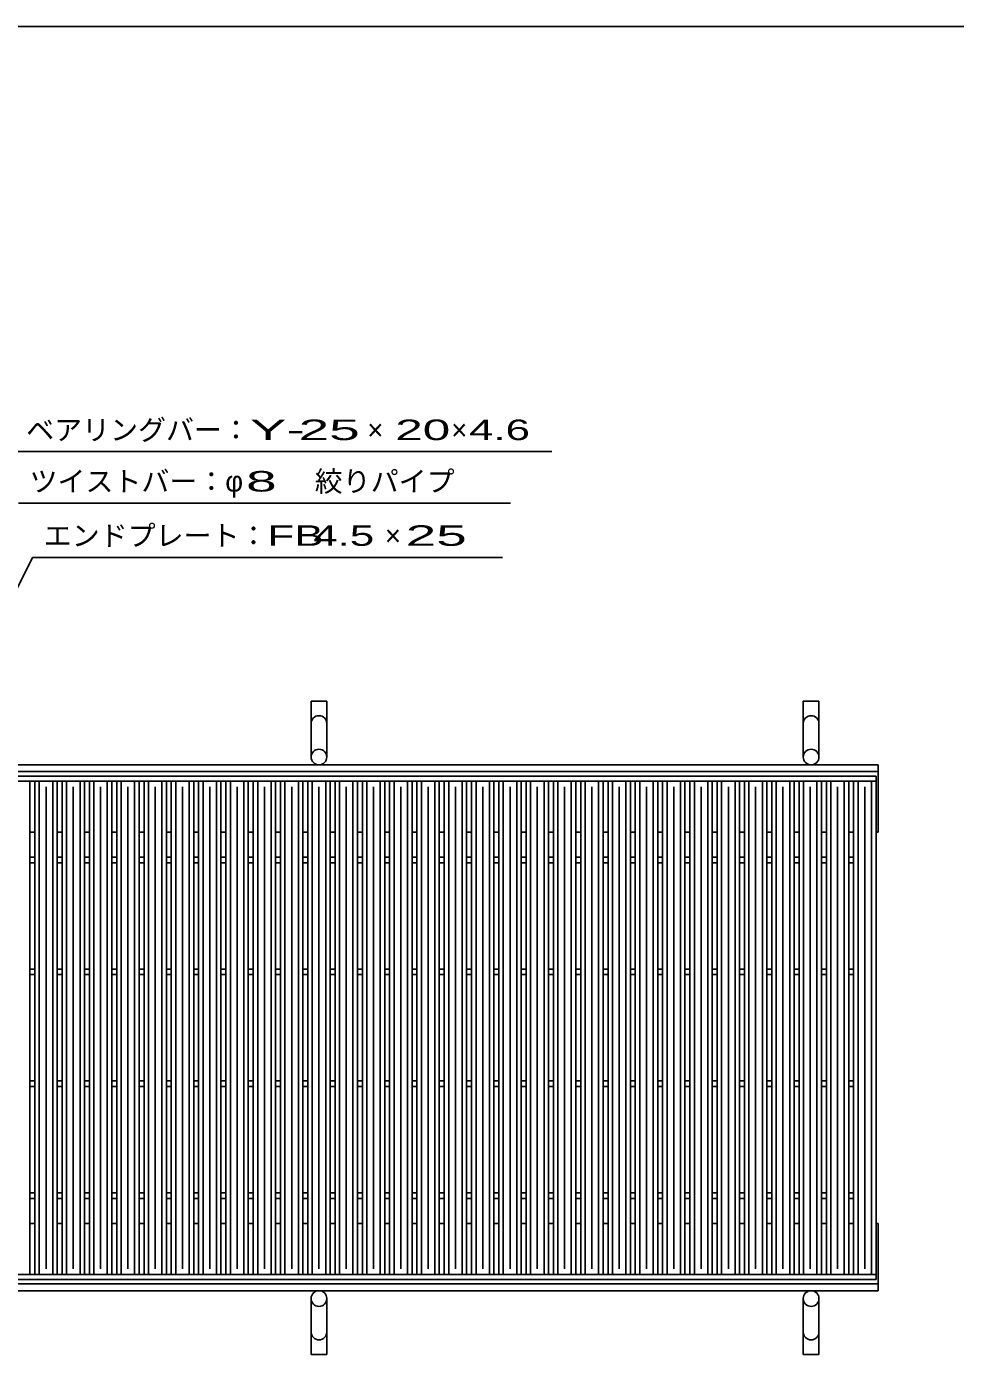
# Model space of a CAD drawing. Units: millimetres, scale not verified. Extents: x -1819 to 1731, y -1297 to 1054.
# Drawn here: x -1182 to -352, y -134 to 1054 of the extents above; entities that cross this region are included whole.
import ezdxf
from ezdxf.enums import TextEntityAlignment as Align

# ---------------------------------------------------------------- set-up
doc = ezdxf.new("R2010")
doc.units = ezdxf.units.MM
doc.header["$LTSCALE"] = 10
for name, color, linetype, lineweight in [('0_2', 150, 'Continuous', 25), ('16', 3, 'Continuous', 25), ('19', 6, 'Continuous', 25), ('22', 2, 'Continuous', 25)]:
    doc.layers.add(name, color=color, linetype=linetype, lineweight=lineweight)
doc.styles.add('ベクトル', font='')
doc.styles.get('ベクトル').set_extended_font_data('ベクトル')

msp = doc.modelspace()

# ---------------------------------------------------------------- linework, layer by layer
at = {"layer": '0_2'}
msp.add_line((-1729, 1053.5), (1731, 1053.5), dxfattribs=at)
at = {"layer": '16'}
for p, q in [((-1419, 383.5), (-423, 383.5)), ((-423, 379), (-423, 383.5)), ((-1419, 379), (-423, 379)), ((-1199.4, 379), (-1179.4, 379)), ((-1179.4, -62), (-1179.4, 379)), ((-1175, -62), (-1175, 379)), ((-1175, 379), (-1155, 379)), ((-1171, -62), (-1171, 379)), ((-1165, -57), (-1165, 374)), ((-1159, -62), (-1159, 379)), ((-1155, -62), (-1155, 379)), ((-1150.6, -62), (-1150.6, 379)), ((-1150.6, 379), (-1130.6, 379)), ((-1146.6, -62), (-1146.6, 379)), ((-1140.6, -57), (-1140.6, 374)), ((-1134.6, -62), (-1134.6, 379)), ((-1130.6, -62), (-1130.6, 379)), ((-1126.2, -62), (-1126.2, 379)), ((-1126.2, 379), (-1106.2, 379)), ((-1122.2, -62), (-1122.2, 379)), ((-1116.2, -57), (-1116.2, 374)), ((-1110.2, -62), (-1110.2, 379)), ((-1106.2, -62), (-1106.2, 379)), ((-1101.8, -62), (-1101.8, 379)), ((-1101.8, 379), (-1081.8, 379)), ((-1097.8, -62), (-1097.8, 379)), ((-1091.8, -57), (-1091.8, 374)), ((-1085.8, -62), (-1085.8, 379)), ((-1081.8, -62), (-1081.8, 379)), ((-1077.4, -62), (-1077.4, 379)), ((-1077.4, 379), (-1057.4, 379)), ((-1073.4, -62), (-1073.4, 379)), ((-1067.4, -57), (-1067.4, 374)), ((-1061.4, -62), (-1061.4, 379)), ((-1057.4, -62), (-1057.4, 379)), ((-1053, -62), (-1053, 379)), ((-1053, 379), (-1033, 379)), ((-1049, -62), (-1049, 379)), ((-1043, -57), (-1043, 374)), ((-1037, -62), (-1037, 379)), ((-1033, -62), (-1033, 379)), ((-1028.6, -62), (-1028.6, 379)), ((-1028.6, 379), (-1008.6, 379)), ((-1024.6, -62), (-1024.6, 379)), ((-1018.6, -57), (-1018.6, 374)), ((-1012.6, -62), (-1012.6, 379)), ((-1008.6, -62), (-1008.6, 379)), ((-1004.2, -62), (-1004.2, 379)), ((-1004.2, 379), (-984.2, 379)), ((-1000.2, -62), (-1000.2, 379)), ((-994.2, -57), (-994.2, 374)), ((-988.2, -62), (-988.2, 379)), ((-984.2, -62), (-984.2, 379)), ((-979.8, -62), (-979.8, 379)), ((-979.8, 379), (-959.8, 379)), ((-975.8, -62), (-975.8, 379)), ((-969.8, -57), (-969.8, 374)), ((-963.8, -62), (-963.8, 379)), ((-959.8, -62), (-959.8, 379)), ((-955.4, -62), (-955.4, 379)), ((-955.4, 379), (-935.4, 379)), ((-951.4, -62), (-951.4, 379)), ((-945.4, -57), (-945.4, 374)), ((-939.4, -62), (-939.4, 379)), ((-935.4, -62), (-935.4, 379)), ((-931, -62), (-931, 379)), ((-931, 379), (-911, 379)), ((-927, -62), (-927, 379)), ((-921, -57), (-921, 374)), ((-915, -62), (-915, 379)), ((-911, -62), (-911, 379)), ((-906.6, -62), (-906.6, 379)), ((-906.6, 379), (-886.6, 379)), ((-902.6, -62), (-902.6, 379)), ((-896.6, -57), (-896.6, 374)), ((-890.6, -62), (-890.6, 379)), ((-886.6, -62), (-886.6, 379)), ((-882.2, -62), (-882.2, 379)), ((-882.2, 379), (-862.2, 379)), ((-878.2, -62), (-878.2, 379)), ((-872.2, -57), (-872.2, 374)), ((-866.2, -62), (-866.2, 379)), ((-862.2, -62), (-862.2, 379)), ((-857.8, -62), (-857.8, 379)), ((-857.8, 379), (-837.8, 379)), ((-853.8, -62), (-853.8, 379)), ((-847.8, -57), (-847.8, 374)), ((-841.8, -62), (-841.8, 379)), ((-837.8, -62), (-837.8, 379)), ((-833.4, -62), (-833.4, 379)), ((-833.4, 379), (-813.4, 379)), ((-829.4, -62), (-829.4, 379)), ((-823.4, -57), (-823.4, 374)), ((-817.4, -62), (-817.4, 379)), ((-813.4, -62), (-813.4, 379)), ((-809, -62), (-809, 379)), ((-809, 379), (-789, 379)), ((-805, -62), (-805, 379)), ((-799, -57), (-799, 374)), ((-793, -62), (-793, 379)), ((-789, -62), (-789, 379)), ((-784.6, -62), (-784.6, 379)), ((-784.6, 379), (-764.6, 379)), ((-780.6, -62), (-780.6, 379)), ((-774.6, -57), (-774.6, 374)), ((-768.6, -62), (-768.6, 379)), ((-764.6, -62), (-764.6, 379)), ((-760.2, -62), (-760.2, 379)), ((-760.2, 379), (-740.2, 379)), ((-756.2, -62), (-756.2, 379)), ((-750.2, -57), (-750.2, 374)), ((-744.2, -62), (-744.2, 379)), ((-740.2, -62), (-740.2, 379)), ((-735.8, -62), (-735.8, 379)), ((-735.8, 379), (-715.8, 379)), ((-731.8, -62), (-731.8, 379)), ((-725.8, -57), (-725.8, 374)), ((-719.8, -62), (-719.8, 379)), ((-715.8, -62), (-715.8, 379)), ((-711.4, -62), (-711.4, 379)), ((-711.4, 379), (-691.4, 379)), ((-707.4, -62), (-707.4, 379)), ((-701.4, -57), (-701.4, 374)), ((-695.4, -62), (-695.4, 379)), ((-691.4, -62), (-691.4, 379)), ((-687, -62), (-687, 379)), ((-687, 379), (-667, 379)), ((-683, -62), (-683, 379)), ((-677, -57), (-677, 374)), ((-671, -62), (-671, 379)), ((-667, -62), (-667, 379)), ((-662.6, -62), (-662.6, 379)), ((-662.6, 379), (-642.6, 379)), ((-658.6, -62), (-658.6, 379)), ((-652.6, -57), (-652.6, 374)), ((-646.6, -62), (-646.6, 379)), ((-642.6, -62), (-642.6, 379)), ((-638.2, -62), (-638.2, 379)), ((-638.2, 379), (-618.2, 379)), ((-634.2, -62), (-634.2, 379)), ((-628.2, -57), (-628.2, 374)), ((-622.2, -62), (-622.2, 379)), ((-618.2, -62), (-618.2, 379)), ((-613.8, -62), (-613.8, 379)), ((-613.8, 379), (-593.8, 379)), ((-609.8, -62), (-609.8, 379)), ((-603.8, -57), (-603.8, 374)), ((-597.8, -62), (-597.8, 379)), ((-593.8, -62), (-593.8, 379)), ((-589.4, -62), (-589.4, 379)), ((-589.4, 379), (-569.4, 379)), ((-585.4, -62), (-585.4, 379)), ((-579.4, -57), (-579.4, 374)), ((-573.4, -62), (-573.4, 379)), ((-569.4, -62), (-569.4, 379)), ((-565, -62), (-565, 379)), ((-565, 379), (-545, 379)), ((-561, -62), (-561, 379)), ((-555, -57), (-555, 374)), ((-549, -62), (-549, 379)), ((-545, -62), (-545, 379)), ((-540.6, -62), (-540.6, 379)), ((-540.6, 379), (-520.6, 379)), ((-536.6, -62), (-536.6, 379)), ((-530.6, -57), (-530.6, 374)), ((-524.6, -62), (-524.6, 379)), ((-520.6, -62), (-520.6, 379)), ((-516.2, -62), (-516.2, 379)), ((-516.2, 379), (-496.2, 379)), ((-512.2, -62), (-512.2, 379)), ((-506.2, -57), (-506.2, 374)), ((-500.2, -62), (-500.2, 379)), ((-496.2, -62), (-496.2, 379)), ((-491.8, -62), (-491.8, 379)), ((-491.8, 379), (-471.8, 379)), ((-487.8, -62), (-487.8, 379)), ((-481.8, -57), (-481.8, 374)), ((-475.8, -62), (-475.8, 379)), ((-471.8, -62), (-471.8, 379)), ((-467.4, -62), (-467.4, 379)), ((-467.4, 379), (-447.4, 379)), ((-463.4, -62), (-463.4, 379)), ((-457.4, -57), (-457.4, 374)), ((-451.4, -62), (-451.4, 379)), ((-447.4, -62), (-447.4, 379)), ((-443, -62), (-443, 379)), ((-443, 379), (-423, 379)), ((-439, -62), (-439, 379)), ((-433, -57), (-433, 374)), ((-427, -62), (-427, 379)), ((-423, -62), (-423, 379)), ((-1179.4, 311), (-1175, 311)), ((-1155, 311), (-1150.6, 311)), ((-1130.6, 311), (-1126.2, 311)), ((-1106.2, 311), (-1101.8, 311)), ((-1081.8, 311), (-1077.4, 311)), ((-1057.4, 311), (-1053, 311)), ((-1033, 311), (-1028.6, 311)), ((-1008.6, 311), (-1004.2, 311)), ((-984.2, 311), (-979.8, 311)), ((-959.8, 311), (-955.4, 311)), ((-935.4, 311), (-931, 311)), ((-911, 311), (-906.6, 311)), ((-886.6, 311), (-882.2, 311)), ((-862.2, 311), (-857.8, 311)), ((-837.8, 311), (-833.4, 311)), ((-813.4, 311), (-809, 311)), ((-789, 311), (-784.6, 311)), ((-764.6, 311), (-760.2, 311)), ((-740.2, 311), (-735.8, 311)), ((-715.8, 311), (-711.4, 311)), ((-691.4, 311), (-687, 311)), ((-667, 311), (-662.6, 311)), ((-642.6, 311), (-638.2, 311)), ((-618.2, 311), (-613.8, 311)), ((-593.8, 311), (-589.4, 311)), ((-569.4, 311), (-565, 311)), ((-545, 311), (-540.6, 311)), ((-520.6, 311), (-516.2, 311)), ((-496.2, 311), (-491.8, 311)), ((-471.8, 311), (-467.4, 311)), ((-447.4, 311), (-443, 311)), ((-1179.4, 306), (-1175, 306)), ((-1155, 306), (-1150.6, 306)), ((-1130.6, 306), (-1126.2, 306)), ((-1106.2, 306), (-1101.8, 306)), ((-1081.8, 306), (-1077.4, 306)), ((-1057.4, 306), (-1053, 306)), ((-1033, 306), (-1028.6, 306)), ((-1008.6, 306), (-1004.2, 306)), ((-984.2, 306), (-979.8, 306)), ((-959.8, 306), (-955.4, 306)), ((-935.4, 306), (-931, 306)), ((-911, 306), (-906.6, 306)), ((-886.6, 306), (-882.2, 306)), ((-862.2, 306), (-857.8, 306)), ((-837.8, 306), (-833.4, 306)), ((-813.4, 306), (-809, 306)), ((-789, 306), (-784.6, 306)), ((-764.6, 306), (-760.2, 306)), ((-740.2, 306), (-735.8, 306)), ((-715.8, 306), (-711.4, 306)), ((-691.4, 306), (-687, 306)), ((-667, 306), (-662.6, 306)), ((-642.6, 306), (-638.2, 306)), ((-618.2, 306), (-613.8, 306)), ((-593.8, 306), (-589.4, 306)), ((-569.4, 306), (-565, 306)), ((-545, 306), (-540.6, 306)), ((-520.6, 306), (-516.2, 306)), ((-496.2, 306), (-491.8, 306)), ((-471.8, 306), (-467.4, 306)), ((-447.4, 306), (-443, 306)), ((-1179.4, 211), (-1175, 211)), ((-1179.4, 206), (-1175, 206)), ((-1155, 211), (-1150.6, 211)), ((-1155, 206), (-1150.6, 206)), ((-1130.6, 211), (-1126.2, 211)), ((-1130.6, 206), (-1126.2, 206)), ((-1106.2, 211), (-1101.8, 211)), ((-1106.2, 206), (-1101.8, 206)), ((-1081.8, 211), (-1077.4, 211)), ((-1081.8, 206), (-1077.4, 206)), ((-1057.4, 211), (-1053, 211)), ((-1057.4, 206), (-1053, 206)), ((-1033, 211), (-1028.6, 211)), ((-1033, 206), (-1028.6, 206)), ((-1008.6, 211), (-1004.2, 211)), ((-1008.6, 206), (-1004.2, 206)), ((-984.2, 211), (-979.8, 211)), ((-984.2, 206), (-979.8, 206)), ((-959.8, 211), (-955.4, 211)), ((-959.8, 206), (-955.4, 206)), ((-935.4, 211), (-931, 211)), ((-935.4, 206), (-931, 206)), ((-911, 211), (-906.6, 211)), ((-911, 206), (-906.6, 206)), ((-886.6, 211), (-882.2, 211)), ((-886.6, 206), (-882.2, 206)), ((-862.2, 211), (-857.8, 211)), ((-862.2, 206), (-857.8, 206)), ((-837.8, 211), (-833.4, 211)), ((-837.8, 206), (-833.4, 206)), ((-813.4, 211), (-809, 211)), ((-813.4, 206), (-809, 206)), ((-789, 211), (-784.6, 211)), ((-789, 206), (-784.6, 206)), ((-764.6, 211), (-760.2, 211)), ((-764.6, 206), (-760.2, 206)), ((-740.2, 211), (-735.8, 211)), ((-740.2, 206), (-735.8, 206)), ((-715.8, 211), (-711.4, 211)), ((-715.8, 206), (-711.4, 206)), ((-691.4, 211), (-687, 211)), ((-691.4, 206), (-687, 206)), ((-667, 211), (-662.6, 211)), ((-667, 206), (-662.6, 206)), ((-642.6, 211), (-638.2, 211)), ((-642.6, 206), (-638.2, 206)), ((-618.2, 211), (-613.8, 211)), ((-618.2, 206), (-613.8, 206)), ((-593.8, 211), (-589.4, 211)), ((-593.8, 206), (-589.4, 206)), ((-569.4, 211), (-565, 211)), ((-569.4, 206), (-565, 206)), ((-545, 211), (-540.6, 211)), ((-545, 206), (-540.6, 206)), ((-520.6, 211), (-516.2, 211)), ((-520.6, 206), (-516.2, 206)), ((-496.2, 211), (-491.8, 211)), ((-496.2, 206), (-491.8, 206)), ((-471.8, 211), (-467.4, 211)), ((-471.8, 206), (-467.4, 206)), ((-447.4, 211), (-443, 211)), ((-447.4, 206), (-443, 206)), ((-1179.4, 111), (-1175, 111)), ((-1155, 111), (-1150.6, 111)), ((-1130.6, 111), (-1126.2, 111)), ((-1106.2, 111), (-1101.8, 111)), ((-1081.8, 111), (-1077.4, 111)), ((-1057.4, 111), (-1053, 111)), ((-1033, 111), (-1028.6, 111)), ((-1008.6, 111), (-1004.2, 111)), ((-984.2, 111), (-979.8, 111)), ((-959.8, 111), (-955.4, 111)), ((-935.4, 111), (-931, 111)), ((-911, 111), (-906.6, 111)), ((-886.6, 111), (-882.2, 111)), ((-862.2, 111), (-857.8, 111)), ((-837.8, 111), (-833.4, 111)), ((-813.4, 111), (-809, 111)), ((-789, 111), (-784.6, 111)), ((-764.6, 111), (-760.2, 111)), ((-740.2, 111), (-735.8, 111)), ((-715.8, 111), (-711.4, 111)), ((-691.4, 111), (-687, 111)), ((-667, 111), (-662.6, 111)), ((-642.6, 111), (-638.2, 111)), ((-618.2, 111), (-613.8, 111)), ((-593.8, 111), (-589.4, 111)), ((-569.4, 111), (-565, 111)), ((-545, 111), (-540.6, 111)), ((-520.6, 111), (-516.2, 111)), ((-496.2, 111), (-491.8, 111)), ((-471.8, 111), (-467.4, 111)), ((-447.4, 111), (-443, 111)), ((-1179.4, 106), (-1175, 106)), ((-1155, 106), (-1150.6, 106)), ((-1130.6, 106), (-1126.2, 106)), ((-1106.2, 106), (-1101.8, 106)), ((-1081.8, 106), (-1077.4, 106)), ((-1057.4, 106), (-1053, 106)), ((-1033, 106), (-1028.6, 106)), ((-1008.6, 106), (-1004.2, 106)), ((-984.2, 106), (-979.8, 106)), ((-959.8, 106), (-955.4, 106)), ((-935.4, 106), (-931, 106)), ((-911, 106), (-906.6, 106)), ((-886.6, 106), (-882.2, 106)), ((-862.2, 106), (-857.8, 106)), ((-837.8, 106), (-833.4, 106)), ((-813.4, 106), (-809, 106)), ((-789, 106), (-784.6, 106)), ((-764.6, 106), (-760.2, 106)), ((-740.2, 106), (-735.8, 106)), ((-715.8, 106), (-711.4, 106)), ((-691.4, 106), (-687, 106)), ((-667, 106), (-662.6, 106)), ((-642.6, 106), (-638.2, 106)), ((-618.2, 106), (-613.8, 106)), ((-593.8, 106), (-589.4, 106)), ((-569.4, 106), (-565, 106)), ((-545, 106), (-540.6, 106)), ((-520.6, 106), (-516.2, 106)), ((-496.2, 106), (-491.8, 106)), ((-471.8, 106), (-467.4, 106)), ((-447.4, 106), (-443, 106)), ((-1179.4, 11), (-1175, 11)), ((-1179.4, 6), (-1175, 6)), ((-1155, 11), (-1150.6, 11)), ((-1155, 6), (-1150.6, 6)), ((-1130.6, 11), (-1126.2, 11)), ((-1130.6, 6), (-1126.2, 6)), ((-1106.2, 11), (-1101.8, 11)), ((-1106.2, 6), (-1101.8, 6)), ((-1081.8, 11), (-1077.4, 11)), ((-1081.8, 6), (-1077.4, 6)), ((-1057.4, 11), (-1053, 11)), ((-1057.4, 6), (-1053, 6)), ((-1033, 11), (-1028.6, 11)), ((-1033, 6), (-1028.6, 6)), ((-1008.6, 11), (-1004.2, 11)), ((-1008.6, 6), (-1004.2, 6)), ((-984.2, 11), (-979.8, 11)), ((-984.2, 6), (-979.8, 6)), ((-959.8, 11), (-955.4, 11)), ((-959.8, 6), (-955.4, 6)), ((-935.4, 11), (-931, 11)), ((-935.4, 6), (-931, 6)), ((-911, 11), (-906.6, 11)), ((-911, 6), (-906.6, 6)), ((-886.6, 11), (-882.2, 11)), ((-886.6, 6), (-882.2, 6)), ((-862.2, 11), (-857.8, 11)), ((-862.2, 6), (-857.8, 6)), ((-837.8, 11), (-833.4, 11)), ((-837.8, 6), (-833.4, 6)), ((-813.4, 11), (-809, 11)), ((-813.4, 6), (-809, 6)), ((-789, 11), (-784.6, 11)), ((-789, 6), (-784.6, 6)), ((-764.6, 11), (-760.2, 11)), ((-764.6, 6), (-760.2, 6)), ((-740.2, 11), (-735.8, 11)), ((-740.2, 6), (-735.8, 6)), ((-715.8, 11), (-711.4, 11)), ((-715.8, 6), (-711.4, 6)), ((-691.4, 11), (-687, 11)), ((-691.4, 6), (-687, 6)), ((-667, 11), (-662.6, 11)), ((-667, 6), (-662.6, 6)), ((-642.6, 11), (-638.2, 11)), ((-642.6, 6), (-638.2, 6)), ((-618.2, 11), (-613.8, 11)), ((-618.2, 6), (-613.8, 6)), ((-593.8, 11), (-589.4, 11)), ((-593.8, 6), (-589.4, 6)), ((-569.4, 11), (-565, 11)), ((-569.4, 6), (-565, 6)), ((-545, 11), (-540.6, 11)), ((-545, 6), (-540.6, 6)), ((-520.6, 11), (-516.2, 11)), ((-520.6, 6), (-516.2, 6)), ((-496.2, 11), (-491.8, 11)), ((-496.2, 6), (-491.8, 6)), ((-471.8, 11), (-467.4, 11)), ((-471.8, 6), (-467.4, 6)), ((-447.4, 11), (-443, 11)), ((-447.4, 6), (-443, 6)), ((-1419, -62), (-423, -62)), ((-1419, -66.5), (-423, -66.5)), ((-1199.4, -62), (-1179.4, -62)), ((-1175, -62), (-1155, -62)), ((-1150.6, -62), (-1130.6, -62)), ((-1126.2, -62), (-1106.2, -62)), ((-1101.8, -62), (-1081.8, -62)), ((-1077.4, -62), (-1057.4, -62)), ((-1053, -62), (-1033, -62)), ((-1028.6, -62), (-1008.6, -62)), ((-1004.2, -62), (-984.2, -62)), ((-979.8, -62), (-959.8, -62)), ((-955.4, -62), (-935.4, -62)), ((-931, -62), (-911, -62)), ((-906.6, -62), (-886.6, -62)), ((-882.2, -62), (-862.2, -62)), ((-857.8, -62), (-837.8, -62)), ((-833.4, -62), (-813.4, -62)), ((-809, -62), (-789, -62)), ((-784.6, -62), (-764.6, -62)), ((-760.2, -62), (-740.2, -62)), ((-735.8, -62), (-715.8, -62)), ((-711.4, -62), (-691.4, -62)), ((-687, -62), (-667, -62)), ((-662.6, -62), (-642.6, -62)), ((-638.2, -62), (-618.2, -62)), ((-613.8, -62), (-593.8, -62)), ((-589.4, -62), (-569.4, -62)), ((-565, -62), (-545, -62)), ((-540.6, -62), (-520.6, -62)), ((-516.2, -62), (-496.2, -62)), ((-491.8, -62), (-471.8, -62)), ((-467.4, -62), (-447.4, -62)), ((-443, -62), (-423, -62)), ((-423, -66.5), (-423, -62))]:
    msp.add_line(p, q, dxfattribs=at)
at = {"layer": '19'}
for p, q in [((-928, 400.5), (-928, 450.5)), ((-928, 450.5), (-914, 450.5)), ((-914, 450.5), (-914, 400.5)), ((-488, 400.5), (-488, 450.5)), ((-488, 450.5), (-474, 450.5)), ((-474, 450.5), (-474, 400.5)), ((-1421, 393.5), (-421, 393.5)), ((-421, 333.5), (-421, 393.5)), ((-1421, 387.5), (-421, 387.5)), ((-1179.4, 333.5), (-1175, 333.5)), ((-1155, 333.5), (-1150.6, 333.5)), ((-1130.6, 333.5), (-1126.2, 333.5)), ((-1106.2, 333.5), (-1101.8, 333.5)), ((-1081.8, 333.5), (-1077.4, 333.5)), ((-1057.4, 333.5), (-1053, 333.5)), ((-1033, 333.5), (-1028.6, 333.5)), ((-1008.6, 333.5), (-1004.2, 333.5)), ((-984.2, 333.5), (-979.8, 333.5)), ((-959.8, 333.5), (-955.4, 333.5)), ((-935.4, 333.5), (-931, 333.5)), ((-911, 333.5), (-906.6, 333.5)), ((-886.6, 333.5), (-882.2, 333.5)), ((-862.2, 333.5), (-857.8, 333.5)), ((-837.8, 333.5), (-833.4, 333.5)), ((-813.4, 333.5), (-809, 333.5)), ((-789, 333.5), (-784.6, 333.5)), ((-764.6, 333.5), (-760.2, 333.5)), ((-740.2, 333.5), (-735.8, 333.5)), ((-715.8, 333.5), (-711.4, 333.5)), ((-691.4, 333.5), (-687, 333.5)), ((-667, 333.5), (-662.6, 333.5)), ((-642.6, 333.5), (-638.2, 333.5)), ((-618.2, 333.5), (-613.8, 333.5)), ((-593.8, 333.5), (-589.4, 333.5)), ((-569.4, 333.5), (-565, 333.5)), ((-545, 333.5), (-540.6, 333.5)), ((-520.6, 333.5), (-516.2, 333.5)), ((-496.2, 333.5), (-491.8, 333.5)), ((-471.8, 333.5), (-467.4, 333.5)), ((-447.4, 333.5), (-443, 333.5)), ((-423, 333.5), (-421, 333.5)), ((-1179.4, -16.5), (-1175, -16.5)), ((-1155, -16.5), (-1150.6, -16.5)), ((-1130.6, -16.5), (-1126.2, -16.5)), ((-1106.2, -16.5), (-1101.8, -16.5)), ((-1081.8, -16.5), (-1077.4, -16.5)), ((-1057.4, -16.5), (-1053, -16.5)), ((-1033, -16.5), (-1028.6, -16.5)), ((-1008.6, -16.5), (-1004.2, -16.5)), ((-984.2, -16.5), (-979.8, -16.5)), ((-959.8, -16.5), (-955.4, -16.5)), ((-935.4, -16.5), (-931, -16.5)), ((-911, -16.5), (-906.6, -16.5)), ((-886.6, -16.5), (-882.2, -16.5)), ((-862.2, -16.5), (-857.8, -16.5)), ((-837.8, -16.5), (-833.4, -16.5)), ((-813.4, -16.5), (-809, -16.5)), ((-789, -16.5), (-784.6, -16.5)), ((-764.6, -16.5), (-760.2, -16.5)), ((-740.2, -16.5), (-735.8, -16.5)), ((-715.8, -16.5), (-711.4, -16.5)), ((-691.4, -16.5), (-687, -16.5)), ((-667, -16.5), (-662.6, -16.5)), ((-642.6, -16.5), (-638.2, -16.5)), ((-618.2, -16.5), (-613.8, -16.5)), ((-593.8, -16.5), (-589.4, -16.5)), ((-569.4, -16.5), (-565, -16.5)), ((-545, -16.5), (-540.6, -16.5)), ((-520.6, -16.5), (-516.2, -16.5)), ((-496.2, -16.5), (-491.8, -16.5)), ((-471.8, -16.5), (-467.4, -16.5)), ((-447.4, -16.5), (-443, -16.5)), ((-423, -16.5), (-421, -16.5)), ((-421, -76.5), (-421, -16.5)), ((-1421, -70.5), (-421, -70.5)), ((-1421, -76.5), (-421, -76.5)), ((-928, -83.5), (-928, -133.5)), ((-914, -133.5), (-914, -83.5)), ((-488, -83.5), (-488, -133.5)), ((-474, -133.5), (-474, -83.5)), ((-928, -133.5), (-914, -133.5)), ((-488, -133.5), (-474, -133.5))]:
    msp.add_line(p, q, dxfattribs=at)
for centre in [(-921, 400.5), (-481, 400.5), (-921, -83.5), (-481, -83.5)]:
    msp.add_circle(centre, 7, dxfattribs=at)
for centre, start, end in [((-921, 430.5), 0, 180), ((-481, 430.5), 0, 180), ((-921, -113.5), 180, 0), ((-481, -113.5), 180, 0)]:
    msp.add_arc(centre, 7, start, end, dxfattribs=at)
at = {"layer": '22', "color": 4}
for p, q in [((-1192.75, 673.5), (-712.75, 673.5)), ((-1189.75, 627.5), (-749.75, 627.5)), ((-1274.8, 383.5), (-1177.05, 579)), ((-1177.05, 579), (-757.05, 579))]:
    msp.add_line(p, q, dxfattribs=at)

# ---------------------------------------------------------------- texts
at = {"layer": '22', "style": 'ベクトル'}
for s, p in [('ベアリングバー：', (-1182.75, 693)), ('×', (-877.75, 693)), ('×', (-802.75, 693)), ('ツイストバー：', (-1179.75, 647)), ('絞りパイプ', (-924.75, 647)), ('φ', (-1004.75, 647)), ('エンドプレート：', (-1167.05, 598.5)), ('×', (-862.05, 598.5))]:
    msp.add_text(s, height=18.33, dxfattribs=at).set_placement(p, align=Align.MIDDLE_LEFT)
for s, width, p in [('Y-', 2, (-982.75, 693)), (' 25 ', 2, (-952.75, 693)), ('20', 1.8, (-852.75, 693)), (' 4.6 ', 1.6, (-797.75, 693)), (' 8 ', 2, (-999.75, 647)), ('FB', 1.6, (-967.05, 598.5)), (' 4.5 ', 1.6, (-937.05, 598.5)), (' 25 ', 2, (-857.05, 598.5))]:
    msp.add_text(s, height=18.33, dxfattribs=dict(at, width=width)).set_placement(p, align=Align.MIDDLE_LEFT)

doc.saveas('drawing.dxf')
